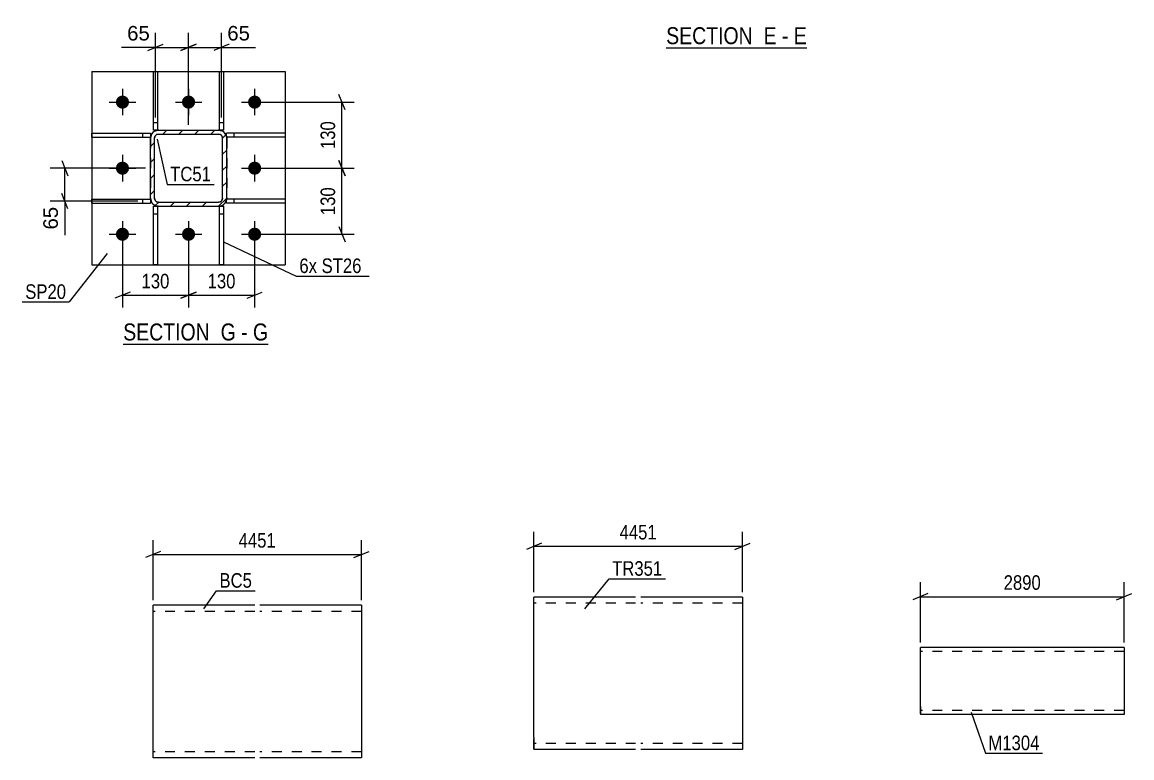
# Model space of a CAD drawing. Header units: millimetres. Extents: x 0 to 841, y 0 to 594.
# Drawn here: x 503.7 to 721.9, y 338.5 to 483.3 of the extents above; entities that cross this region are included whole.
import ezdxf

# ---------------------------------------------------------------- set-up
doc = ezdxf.new("R2010")
doc.units = ezdxf.units.MM
doc.linetypes.add('DXK_LINE_DOT2', pattern=[3.9198, 1.9599, -1.9599])
doc.linetypes.add('DXK_LINE_DOT3', pattern=[5.9187, 2.979, -0.9799, 0.9799, -0.9799])
doc.styles.add('Arial', font='ARIAL.TTF', dxfattribs={"height": 0.2})
doc.styles.add('Arial Narrow', font='ARIALN.TTF', dxfattribs={"height": 0.2})

# ---------------------------------------------------------------- blocks, each defined once
blk = doc.blocks.new('Unknown-318891778-13 - 4163')
at = {"color": 6, "linetype": 'Continuous'}
blk.add_line((630.34, 478.21), (657.98, 478.21), dxfattribs=at)
at = {"color": 0, "linetype": 'Continuous'}
blk.add_wipeout([(648.45, 478.96), (648.45, 482.46), (630.34, 482.46), (630.34, 478.96)], dxfattribs=at)
at = {"color": 7, "linetype": 'Continuous', "style": 'Arial Narrow'}
blk.add_text('SECTION ', height=3.34, dxfattribs=at).set_placement((630.34, 478.96))
at = {"color": 0, "linetype": 'Continuous'}
blk.add_wipeout([(652.05, 478.96), (652.05, 482.46), (649.5, 482.46), (649.5, 478.96)], dxfattribs=at)
at = {"color": 7, "linetype": 'Continuous', "style": 'Arial Narrow'}
blk.add_text('E', height=3.34, dxfattribs=at).set_placement((649.5, 478.96))
at = {"color": 0, "linetype": 'Continuous'}
blk.add_wipeout([(654.38, 478.96), (654.38, 482.46), (653.1, 482.46), (653.1, 478.96)], dxfattribs=at)
at = {"color": 7, "linetype": 'Continuous', "style": 'Arial Narrow'}
blk.add_text('-', height=3.34, dxfattribs=at).set_placement((653.1, 478.96))
at = {"color": 0, "linetype": 'Continuous'}
blk.add_wipeout([(657.98, 478.96), (657.98, 482.46), (655.43, 482.46), (655.43, 478.96)], dxfattribs=at)
at = {"color": 7, "linetype": 'Continuous', "style": 'Arial Narrow'}
blk.add_text('E', height=3.34, dxfattribs=at).set_placement((655.43, 478.96))
blk = doc.blocks.new('Unknown-318891778-60 - 1758')
at = {"color": 6, "linetype": 'Continuous'}
blk.add_line((523.53, 419.91), (552.03, 419.91), dxfattribs=at)
at = {"color": 0, "linetype": 'Continuous'}
blk.add_wipeout([(541.64, 420.66), (541.64, 424.16), (523.53, 424.16), (523.53, 420.66)], dxfattribs=at)
at = {"color": 7, "linetype": 'Continuous', "style": 'Arial Narrow'}
blk.add_text('SECTION ', height=3.34, dxfattribs=at).set_placement((523.53, 420.66))
at = {"color": 0, "linetype": 'Continuous'}
blk.add_wipeout([(545.67, 420.66), (545.67, 424.16), (542.69, 424.16), (542.69, 420.66)], dxfattribs=at)
at = {"color": 7, "linetype": 'Continuous', "style": 'Arial Narrow'}
blk.add_text('G', height=3.34, dxfattribs=at).set_placement((542.69, 420.66))
at = {"color": 0, "linetype": 'Continuous'}
blk.add_wipeout([(548, 420.66), (548, 424.16), (546.72, 424.16), (546.72, 420.66)], dxfattribs=at)
at = {"color": 7, "linetype": 'Continuous', "style": 'Arial Narrow'}
blk.add_text('-', height=3.34, dxfattribs=at).set_placement((546.72, 420.66))
at = {"color": 0, "linetype": 'Continuous'}
blk.add_wipeout([(552.03, 420.66), (552.03, 424.16), (549.05, 424.16), (549.05, 420.66)], dxfattribs=at)
at = {"color": 7, "linetype": 'Continuous', "style": 'Arial Narrow'}
blk.add_text('G', height=3.34, dxfattribs=at).set_placement((549.05, 420.66))
blk = doc.blocks.new('Part-318891778-3491 - 3475')
at = {"color": 2, "linetype": 'Continuous'}
for p, q in [((549.39, 368.55), (529.39, 368.55)), ((529.39, 340.95), (529.39, 368.55)), ((570.39, 368.55), (550.39, 368.55)), ((570.39, 368.55), (570.39, 368.36)), ((570.39, 368.36), (570.39, 338.55)), ((529.39, 338.55), (529.39, 340.95)), ((549.39, 338.55), (529.39, 338.55)), ((570.39, 338.55), (550.39, 338.55))]:
    blk.add_line(p, q, dxfattribs=at)
at = {"color": 7, "linetype": 'DXK_LINE_DOT2'}
for p, q in [((549.39, 367.35), (529.39, 367.35)), ((570.39, 367.35), (550.39, 367.35)), ((529.39, 338.73), (529.39, 340.95)), ((529.39, 339.75), (529.39, 339.84)), ((549.39, 339.75), (529.39, 339.75)), ((570.39, 339.75), (550.39, 339.75)), ((570.39, 339.75), (570.39, 339.84))]:
    blk.add_line(p, q, dxfattribs=at)
blk = doc.blocks.new('Part-318891778-3098 - 3082')
at = {"color": 2, "linetype": 'Continuous'}
for p, q in [((700.33, 360.25), (680.33, 360.25)), ((680.33, 348.65), (680.33, 360.25)), ((720.43, 360.25), (700.43, 360.25)), ((720.43, 360.25), (720.43, 347.05)), ((680.33, 348.65), (680.33, 347.05)), ((700.33, 347.05), (680.33, 347.05)), ((720.43, 347.05), (700.43, 347.05))]:
    blk.add_line(p, q, dxfattribs=at)
at = {"color": 7, "linetype": 'DXK_LINE_DOT2'}
for p, q in [((700.33, 359.45), (680.33, 359.45)), ((720.43, 359.45), (700.43, 359.45)), ((680.33, 347.17), (680.33, 348.65)), ((680.33, 347.85), (680.33, 347.91)), ((700.33, 347.85), (680.33, 347.85)), ((720.43, 347.85), (700.43, 347.85)), ((720.43, 347.85), (720.43, 347.91))]:
    blk.add_line(p, q, dxfattribs=at)
blk = doc.blocks.new('Part-318891778-2282 - 2266')
at = {"color": 2, "linetype": 'Continuous'}
for p, q in [((624.33, 370.16), (604.33, 370.16)), ((604.33, 342.56), (604.33, 370.16)), ((645.33, 370.16), (625.33, 370.16)), ((645.33, 370.16), (645.33, 340.16)), ((604.33, 342.56), (604.33, 340.16)), ((624.33, 340.16), (604.33, 340.16)), ((645.33, 340.16), (625.33, 340.16))]:
    blk.add_line(p, q, dxfattribs=at)
at = {"color": 7, "linetype": 'DXK_LINE_DOT2'}
for p, q in [((624.33, 368.96), (604.33, 368.96)), ((645.33, 368.96), (625.33, 368.96)), ((604.33, 340.34), (604.33, 342.56)), ((604.33, 341.36), (604.33, 341.45)), ((624.33, 341.36), (604.33, 341.36)), ((645.33, 341.36), (625.33, 341.36)), ((645.33, 341.36), (645.33, 341.45))]:
    blk.add_line(p, q, dxfattribs=at)
blk = doc.blocks.new('Bolt-318891778-1762 - 1758')
at = {"linetype": 'Continuous'}
for points in [[(524.68, 467.56, -1), (522.08, 467.56, -1)], [(537.68, 467.56, -1), (535.08, 467.56, -1)], [(550.68, 467.56, -1), (548.08, 467.56, -1)], [(524.68, 454.56, -1), (522.08, 454.56, -1)], [(550.68, 454.56, -1), (548.08, 454.56, -1)], [(524.68, 441.56, -1), (522.08, 441.56, -1)], [(537.68, 441.56, -1), (535.08, 441.56, -1)], [(550.68, 441.56, -1), (548.08, 441.56, -1)]]:
    blk.add_hatch(color=1, dxfattribs=at).paths.add_polyline_path(points)
at = {"color": 1, "linetype": 'Continuous'}
for p, q in [((523.38, 470.16), (523.38, 464.96)), ((536.38, 470.16), (536.38, 464.96)), ((549.38, 470.16), (549.38, 464.96)), ((520.78, 467.56), (525.98, 467.56)), ((533.78, 467.56), (538.98, 467.56)), ((546.78, 467.56), (551.98, 467.56)), ((523.38, 457.16), (523.38, 451.96)), ((549.38, 457.16), (549.38, 451.96)), ((520.78, 454.56), (525.98, 454.56)), ((546.78, 454.56), (551.98, 454.56)), ((523.38, 444.16), (523.38, 438.96)), ((536.38, 444.16), (536.38, 438.96)), ((549.38, 444.16), (549.38, 438.96)), ((520.78, 441.56), (525.98, 441.56)), ((533.78, 441.56), (538.98, 441.56)), ((546.78, 441.56), (551.98, 441.56))]:
    blk.add_line(p, q, dxfattribs=at)
blk = doc.blocks.new('Part-318891778-1784 - 1758')
at = {"color": 2, "linetype": 'Continuous'}
for p, q in [((555.37, 448.46), (543.87, 448.46)), ((543.87, 447.66), (543.87, 448.46)), ((555.37, 447.66), (543.87, 447.66)), ((555.37, 448.46), (555.37, 447.66))]:
    blk.add_line(p, q, dxfattribs=at)
at = {"color": 7, "linetype": 'DXK_LINE_DOT2'}
blk.add_line((545.37, 447.66), (545.37, 448.46), dxfattribs=at)
blk = doc.blocks.new('Part-318891778-1799 - 1758')
at = {"color": 2, "linetype": 'Continuous'}
for p, q in [((529.48, 435.56), (529.48, 447.06)), ((529.48, 447.06), (530.28, 447.06)), ((530.28, 447.06), (530.28, 435.56)), ((530.28, 435.56), (529.48, 435.56))]:
    blk.add_line(p, q, dxfattribs=at)
at = {"color": 7, "linetype": 'DXK_LINE_DOT2'}
blk.add_line((529.48, 445.56), (530.28, 445.56), dxfattribs=at)
blk = doc.blocks.new('Part-318891778-1804 - 1758')
at = {"color": 2, "linetype": 'Continuous'}
for p, q in [((542.47, 435.56), (542.47, 447.06)), ((542.47, 447.06), (543.27, 447.06)), ((543.27, 447.06), (543.27, 435.56)), ((543.27, 435.56), (542.47, 435.56))]:
    blk.add_line(p, q, dxfattribs=at)
at = {"color": 7, "linetype": 'DXK_LINE_DOT2'}
blk.add_line((542.47, 445.56), (543.27, 445.56), dxfattribs=at)
blk = doc.blocks.new('Part-318891778-1779 - 1758')
at = {"color": 2, "linetype": 'Continuous'}
for p, q in [((517.37, 447.66), (517.37, 448.46)), ((517.37, 448.46), (528.87, 448.46)), ((517.37, 447.66), (528.87, 447.66)), ((528.87, 448.46), (528.87, 447.66))]:
    blk.add_line(p, q, dxfattribs=at)
at = {"color": 7, "linetype": 'DXK_LINE_DOT2'}
blk.add_line((527.37, 447.66), (527.37, 448.46), dxfattribs=at)
blk = doc.blocks.new('Part-318891778-1789 - 1758')
at = {"color": 2, "linetype": 'Continuous'}
for p, q in [((529.48, 462.06), (529.48, 473.56)), ((529.48, 473.56), (530.28, 473.56)), ((530.28, 473.56), (530.28, 462.06)), ((530.28, 462.06), (529.48, 462.06))]:
    blk.add_line(p, q, dxfattribs=at)
at = {"color": 7, "linetype": 'DXK_LINE_DOT2'}
blk.add_line((529.48, 463.56), (530.28, 463.56), dxfattribs=at)
blk = doc.blocks.new('Part-318891778-1794 - 1758')
at = {"color": 2, "linetype": 'Continuous'}
for p, q in [((542.47, 462.06), (542.47, 473.56)), ((542.47, 473.56), (543.27, 473.56)), ((543.27, 473.56), (543.27, 462.06)), ((543.27, 462.06), (542.47, 462.06))]:
    blk.add_line(p, q, dxfattribs=at)
at = {"color": 7, "linetype": 'DXK_LINE_DOT2'}
blk.add_line((542.47, 463.56), (543.27, 463.56), dxfattribs=at)
blk = doc.blocks.new('Part-318891778-1805 - 1758')
at = {"color": 2, "linetype": 'Continuous'}
for p, q in [((555.37, 461.46), (543.87, 461.46)), ((543.87, 460.66), (543.87, 461.46)), ((555.37, 460.66), (543.87, 460.66)), ((555.37, 461.46), (555.37, 460.66))]:
    blk.add_line(p, q, dxfattribs=at)
at = {"color": 7, "linetype": 'DXK_LINE_DOT2'}
blk.add_line((545.37, 460.66), (545.37, 461.46), dxfattribs=at)
blk = doc.blocks.new('Part-318891778-1806 - 1758')
at = {"color": 2, "linetype": 'Continuous'}
for p, q in [((517.37, 460.66), (517.37, 461.46)), ((517.37, 461.46), (528.87, 461.46)), ((517.37, 460.66), (528.87, 460.66)), ((528.87, 461.46), (528.87, 460.66))]:
    blk.add_line(p, q, dxfattribs=at)
at = {"color": 7, "linetype": 'DXK_LINE_DOT2'}
blk.add_line((527.37, 460.66), (527.37, 461.46), dxfattribs=at)
blk = doc.blocks.new('Part-318891778-1837 - 1758')
at = {"color": 2, "linetype": 'Continuous'}
for p, q in [((517.38, 473.56), (555.38, 473.56)), ((517.38, 473.56), (517.38, 435.56)), ((555.38, 473.56), (555.38, 435.56)), ((517.38, 435.56), (555.38, 435.56))]:
    blk.add_line(p, q, dxfattribs=at)
blk = doc.blocks.new('Part-318891778-1866 - 1758')
at = {"linetype": 'Continuous'}
h = blk.add_hatch(dxfattribs=at)
h.set_pattern_fill('', scale=0.7, style=0, pattern_type=0)
h.set_pattern_definition([(45, (542.2751, 447.061), (-1.57154, 1.57154), [])])
h.paths.add_polyline_path([(530.48, 447.06), (542.28, 447.06), (542.89, 447.18), (543.41, 447.53), (543.75, 448.05), (543.88, 448.66), (543.88, 460.46), (543.75, 461.07), (543.41, 461.59), (542.89, 461.94), (542.28, 462.06), (530.48, 462.06), (529.86, 461.94), (529.34, 461.59), (529, 461.07), (528.88, 460.46), (528.88, 448.66), (529, 448.05), (529.34, 447.53), (529.86, 447.18)])
h.paths.add_polyline_path([(529.74, 448.35), (529.68, 448.66), (529.68, 460.46), (529.74, 460.77), (529.91, 461.03), (530.17, 461.2), (530.48, 461.26), (542.28, 461.26), (542.58, 461.2), (542.84, 461.03), (543.01, 460.77), (543.08, 460.46), (543.08, 448.66), (543.01, 448.35), (542.84, 448.1), (542.58, 447.92), (542.28, 447.86), (530.48, 447.86), (530.17, 447.92), (529.91, 448.1)])
at = {"color": 7, "linetype": 'DXK_LINE_DOT2'}
for p, q in [((528.88, 460.46), (529, 461.07)), ((529.74, 460.77), (529.68, 460.46)), ((529.86, 461.94), (530.48, 462.06)), ((530.48, 461.26), (530.17, 461.2)), ((530.48, 462.06), (542.28, 462.06)), ((530.48, 461.26), (542.28, 461.26)), ((542.28, 462.06), (542.89, 461.94)), ((542.58, 461.2), (542.28, 461.26)), ((543.08, 460.46), (543.01, 460.77)), ((543.75, 461.07), (543.88, 460.46)), ((528.88, 460.46), (528.88, 448.66)), ((529.68, 448.66), (529.68, 460.46)), ((543.08, 448.66), (543.08, 460.46)), ((543.88, 460.46), (543.88, 448.66)), ((529, 448.05), (528.88, 448.66)), ((529.68, 448.66), (529.74, 448.35)), ((530.17, 447.92), (530.48, 447.86)), ((530.48, 447.86), (542.28, 447.86)), ((542.28, 447.86), (542.58, 447.92)), ((543.01, 448.35), (543.08, 448.66)), ((543.88, 448.66), (543.75, 448.05)), ((530.48, 447.06), (529.86, 447.18)), ((530.48, 447.06), (542.28, 447.06)), ((542.89, 447.18), (542.28, 447.06))]:
    blk.add_line(p, q, dxfattribs=at)
at = {"color": 2, "linetype": 'Continuous'}
for p, q in [((529, 461.07), (528.88, 460.46)), ((529.68, 460.46), (529.74, 460.77)), ((530.48, 462.06), (529.86, 461.94)), ((530.17, 461.2), (530.48, 461.26)), ((530.48, 462.06), (530.48, 462.06)), ((530.48, 462.06), (542.28, 462.06)), ((530.48, 461.26), (530.48, 461.26)), ((530.48, 461.26), (542.28, 461.26)), ((542.28, 462.06), (542.28, 462.06)), ((542.89, 461.94), (542.28, 462.06)), ((542.28, 461.26), (542.28, 461.26)), ((542.28, 461.26), (542.58, 461.2)), ((543.01, 460.77), (543.08, 460.46)), ((543.88, 460.46), (543.75, 461.07)), ((528.88, 460.46), (528.88, 460.46)), ((528.88, 448.66), (528.88, 460.46)), ((529.68, 460.46), (529.68, 460.46)), ((529.68, 448.66), (529.68, 460.46)), ((543.08, 460.46), (543.08, 460.46)), ((543.08, 448.66), (543.08, 460.46)), ((543.88, 460.46), (543.88, 460.46)), ((543.88, 448.66), (543.88, 460.46)), ((528.88, 448.66), (528.88, 448.66)), ((528.88, 448.66), (529, 448.05)), ((529.68, 448.66), (529.68, 448.66)), ((529.74, 448.35), (529.68, 448.66)), ((530.48, 447.86), (530.17, 447.92)), ((530.48, 447.86), (530.48, 447.86)), ((530.48, 447.86), (542.28, 447.86)), ((542.58, 447.92), (542.28, 447.86)), ((542.28, 447.86), (542.28, 447.86)), ((543.08, 448.66), (543.01, 448.35)), ((543.08, 448.66), (543.08, 448.66)), ((543.75, 448.05), (543.88, 448.66)), ((543.88, 448.66), (543.88, 448.66)), ((529.86, 447.18), (530.48, 447.06)), ((530.48, 447.06), (530.48, 447.06)), ((530.48, 447.06), (542.28, 447.06)), ((542.28, 447.06), (542.89, 447.18)), ((542.28, 447.06), (542.28, 447.06))]:
    blk.add_line(p, q, dxfattribs=at)
at = {"color": 7, "linetype": 'DXK_LINE_DOT3'}
blk.add_line((536.38, 454.56), (536.38, 454.56), dxfattribs=at)
at = {"color": 7, "linetype": 'DXK_LINE_DOT2'}
for centre, radius, start, end in [((530.48, 460.46), 1.6, 112.5, 157.5), ((530.48, 460.46), 0.8, 112.5, 157.5), ((542.28, 460.46), 0.8, 22.5, 67.5), ((542.28, 460.46), 1.6, 22.5, 67.5), ((530.48, 448.66), 1.6, 202.5, 247.5), ((530.48, 448.66), 0.8, 202.5, 247.5), ((542.28, 448.66), 0.8, 292.5, 337.5), ((542.28, 448.66), 1.6, 292.5, 337.5)]:
    blk.add_arc(centre, radius, start, end, dxfattribs=at)
at = {"color": 2, "linetype": 'Continuous'}
for centre, radius, start, end in [((530.48, 460.46), 1.6, 112.5, 157.5), ((530.48, 460.46), 0.8, 112.5, 157.5), ((542.28, 460.46), 0.8, 22.5, 67.5), ((542.28, 460.46), 1.6, 22.5, 67.5), ((530.48, 448.66), 1.6, 202.5, 247.5), ((530.48, 448.66), 0.8, 202.5, 247.5), ((542.28, 448.66), 0.8, 292.5, 337.5), ((542.28, 448.66), 1.6, 292.5, 337.5)]:
    blk.add_arc(centre, radius, start, end, dxfattribs=at)
blk = doc.blocks.new('StraightDimension-318891778-3495 - 3475')
at = {"color": 7, "linetype": 'Continuous'}
for p, q in [((529.39, 369.55), (529.39, 381.4)), ((570.39, 369.55), (570.39, 381.4)), ((530.89, 379.15), (527.89, 377.95)), ((529.39, 378.55), (570.39, 378.55)), ((568.89, 377.95), (571.89, 379.15))]:
    blk.add_line(p, q, dxfattribs=at)
at = {"color": 0}
blk.add_wipeout([(554.15, 379.3), (554.15, 383.5), (545.63, 383.5), (545.63, 379.3)], dxfattribs=at)
at = {"color": 3, "style": 'Arial Narrow'}
blk.add_text('4451', height=2.863, dxfattribs=at).set_placement((546.23, 379.9))
blk = doc.blocks.new('StraightDimension-318891778-3101 - 3082')
at = {"color": 7, "linetype": 'Continuous'}
for p, q in [((680.33, 361.25), (680.33, 373.1)), ((720.43, 361.25), (720.43, 373.1)), ((681.83, 370.85), (678.83, 369.65)), ((680.33, 370.25), (720.43, 370.25)), ((718.93, 369.65), (721.93, 370.85))]:
    blk.add_line(p, q, dxfattribs=at)
at = {"color": 0}
blk.add_wipeout([(704.63, 371), (704.63, 375.2), (696.12, 375.2), (696.12, 371)], dxfattribs=at)
at = {"color": 3, "style": 'Arial Narrow'}
blk.add_text('2890', height=2.863, dxfattribs=at).set_placement((696.72, 371.6))
blk = doc.blocks.new('StraightDimension-318891778-2286 - 2266')
at = {"color": 7, "linetype": 'Continuous'}
for p, q in [((604.33, 371.16), (604.33, 383.01)), ((645.33, 371.16), (645.33, 383.01)), ((605.83, 380.76), (602.83, 379.56)), ((604.33, 380.16), (645.33, 380.16)), ((643.83, 379.56), (646.83, 380.76))]:
    blk.add_line(p, q, dxfattribs=at)
at = {"color": 0}
blk.add_wipeout([(629.08, 380.91), (629.08, 385.11), (620.57, 385.11), (620.57, 380.91)], dxfattribs=at)
at = {"color": 3, "style": 'Arial Narrow'}
blk.add_text('4451', height=2.863, dxfattribs=at).set_placement((621.17, 381.51))
blk = doc.blocks.new('StraightDimension-318891778-6296 - 1758')
at = {"color": 7, "linetype": 'Continuous'}
for p, q in [((523.38, 440.56), (523.38, 427.16)), ((536.38, 440.56), (536.38, 427.16)), ((524.88, 430.16), (521.88, 428.96)), ((534.88, 428.96), (537.88, 430.16)), ((523.38, 429.56), (536.38, 429.56))]:
    blk.add_line(p, q, dxfattribs=at)
at = {"color": 0}
blk.add_wipeout([(533.22, 430.31), (533.22, 434.51), (526.53, 434.51), (526.53, 430.31)], dxfattribs=at)
at = {"color": 3, "style": 'Arial Narrow'}
blk.add_text('130', height=2.863, dxfattribs=at).set_placement((527.13, 430.91))
blk = doc.blocks.new('StraightDimension-318891778-6300 - 1758')
at = {"color": 7, "linetype": 'Continuous'}
for p, q in [((550.38, 454.56), (568.96, 454.56)), ((567.16, 453.06), (565.96, 456.06)), ((566.56, 441.56), (566.56, 454.56)), ((550.38, 441.56), (568.96, 441.56)), ((565.96, 443.06), (567.16, 440.06))]:
    blk.add_line(p, q, dxfattribs=at)
at = {"color": 0}
blk.add_wipeout([(565.81, 451.4), (561.61, 451.4), (561.61, 444.72), (565.81, 444.72)], dxfattribs=at)
at = {"color": 3, "style": 'Arial Narrow'}
blk.add_text('130', height=2.863, rotation=90.0002, dxfattribs=at).set_placement((565.21, 445.32))
blk = doc.blocks.new('StraightDimension-318891778-6302 - 1758')
at = {"color": 7, "linetype": 'Continuous'}
for p, q in [((550.38, 467.56), (568.96, 467.56)), ((567.16, 466.06), (565.96, 469.06)), ((566.56, 454.56), (566.56, 467.56)), ((550.38, 454.56), (568.96, 454.56)), ((565.96, 456.06), (567.16, 453.06))]:
    blk.add_line(p, q, dxfattribs=at)
at = {"color": 0}
blk.add_wipeout([(565.81, 464.4), (561.61, 464.4), (561.61, 457.72), (565.81, 457.72)], dxfattribs=at)
at = {"color": 3, "style": 'Arial Narrow'}
blk.add_text('130', height=2.863, rotation=90.0002, dxfattribs=at).set_placement((565.21, 458.32))
blk = doc.blocks.new('StraightDimension-318891778-1873 - 1758')
at = {"color": 7, "linetype": 'Continuous'}
for p, q in [((527.88, 454.56), (509.17, 454.56)), ((511.42, 456.06), (512.62, 453.06)), ((512.02, 448.06), (512.02, 454.56)), ((526.37, 448.06), (509.17, 448.06)), ((512.62, 446.56), (511.42, 449.56))]:
    blk.add_line(p, q, dxfattribs=at)
at = {"color": 0}
blk.add_wipeout([(511.27, 447.54), (507.07, 447.54), (507.07, 441.89), (511.27, 441.89)], dxfattribs=at)
at = {"color": 7, "linetype": 'Continuous'}
blk.add_line((512.02, 448.06), (512.02, 441.36), dxfattribs=at)
blk.add_line((512.02, 448.06), (512.02, 441.36), dxfattribs=at)
at = {"color": 3, "style": 'Arial'}
blk.add_text('65', height=2.865, rotation=90.0002, dxfattribs=at).set_placement((510.67, 442.49))
blk = doc.blocks.new('StraightDimension-318891778-1883 - 1758')
at = {"color": 7, "linetype": 'Continuous'}
for p, q in [((536.38, 463.06), (536.38, 481.18)), ((542.87, 464.56), (542.87, 481.18)), ((534.88, 477.73), (537.88, 478.93)), ((536.38, 478.33), (542.87, 478.33)), ((544.37, 478.93), (541.37, 477.73))]:
    blk.add_line(p, q, dxfattribs=at)
at = {"color": 0}
blk.add_wipeout([(549.05, 479.08), (549.05, 483.28), (543.4, 483.28), (543.4, 479.08)], dxfattribs=at)
at = {"color": 7, "linetype": 'Continuous'}
blk.add_line((542.87, 478.33), (549.57, 478.33), dxfattribs=at)
blk.add_line((542.87, 478.33), (549.57, 478.33), dxfattribs=at)
at = {"color": 3, "style": 'Arial'}
blk.add_text('65', height=2.865, dxfattribs=at).set_placement((544, 479.68))
blk = doc.blocks.new('StraightDimension-318891778-1888 - 1758')
at = {"color": 7, "linetype": 'Continuous'}
for p, q in [((529.88, 464.56), (529.88, 481.18)), ((536.38, 463.06), (536.38, 481.18)), ((528.38, 477.73), (531.38, 478.93)), ((529.88, 478.33), (536.38, 478.33)), ((537.88, 478.93), (534.88, 477.73))]:
    blk.add_line(p, q, dxfattribs=at)
at = {"color": 0}
blk.add_wipeout([(529.35, 479.08), (529.35, 483.28), (523.7, 483.28), (523.7, 479.08)], dxfattribs=at)
at = {"color": 7, "linetype": 'Continuous'}
blk.add_line((529.88, 478.33), (523.18, 478.33), dxfattribs=at)
blk.add_line((529.88, 478.33), (523.18, 478.33), dxfattribs=at)
at = {"color": 3, "style": 'Arial'}
blk.add_text('65', height=2.865, dxfattribs=at).set_placement((524.3, 479.68))
blk = doc.blocks.new('StraightDimension-318891778-6298 - 1758')
at = {"color": 7, "linetype": 'Continuous'}
for p, q in [((536.38, 440.56), (536.38, 427.16)), ((549.38, 440.56), (549.38, 427.16)), ((537.88, 430.16), (534.88, 428.96)), ((547.88, 428.96), (550.88, 430.16)), ((536.38, 429.56), (549.38, 429.56))]:
    blk.add_line(p, q, dxfattribs=at)
at = {"color": 0}
blk.add_wipeout([(546.22, 430.31), (546.22, 434.51), (539.53, 434.51), (539.53, 430.31)], dxfattribs=at)
at = {"color": 3, "style": 'Arial Narrow'}
blk.add_text('130', height=2.863, dxfattribs=at).set_placement((540.13, 430.91))
blk = doc.blocks.new('Mark-318891778-3487 - 3475')
at = {"color": 0}
blk.add_wipeout([(548.86, 372.02), (548.86, 375.02), (542.46, 375.02), (542.46, 372.02)], dxfattribs=at)
blk.add_wipeout([(548.86, 372.02), (548.86, 375.02), (542.46, 375.02), (542.46, 372.02)], dxfattribs=at)
at = {"color": 30, "linetype": 'Continuous'}
for p, q in [((539.39, 367.83), (541.86, 371.42)), ((541.86, 371.42), (549.46, 371.42))]:
    blk.add_line(p, q, dxfattribs=at)
at = {"color": 3, "style": 'Arial Narrow'}
blk.add_text('BC5', height=2.863, dxfattribs=at).set_placement((542.46, 372.02))
blk = doc.blocks.new('Mark-318891778-3094 - 3082')
at = {"color": 0}
blk.add_wipeout([(703.77, 340.05), (703.77, 343.05), (693.72, 343.05), (693.72, 340.05)], dxfattribs=at)
blk.add_wipeout([(703.77, 340.05), (703.77, 343.05), (693.72, 343.05), (693.72, 340.05)], dxfattribs=at)
at = {"color": 30, "linetype": 'Continuous'}
for p, q in [((690.35, 347.55), (693.12, 339.45)), ((693.12, 339.45), (704.37, 339.45))]:
    blk.add_line(p, q, dxfattribs=at)
at = {"color": 3, "style": 'Arial Narrow'}
blk.add_text('M1304', height=2.863, dxfattribs=at).set_placement((693.72, 340.05))
blk = doc.blocks.new('Mark-318891778-2278 - 2266')
at = {"color": 0}
blk.add_wipeout([(629.57, 374.37), (629.57, 377.37), (619.7, 377.37), (619.7, 374.37)], dxfattribs=at)
blk.add_wipeout([(629.57, 374.37), (629.57, 377.37), (619.7, 377.37), (619.7, 374.37)], dxfattribs=at)
at = {"color": 30, "linetype": 'Continuous'}
for p, q in [((614.32, 367.83), (619.1, 373.77)), ((619.1, 373.77), (630.17, 373.77))]:
    blk.add_line(p, q, dxfattribs=at)
at = {"color": 3, "style": 'Arial Narrow'}
blk.add_text('TR351', height=2.863, dxfattribs=at).set_placement((619.7, 374.37))
blk = doc.blocks.new('Mark-318891778-1833 - 1758')
at = {"color": 0}
blk.add_wipeout([(512.29, 428.84), (512.29, 431.84), (504.25, 431.84), (504.25, 428.84)], dxfattribs=at)
blk.add_wipeout([(512.29, 428.84), (512.29, 431.84), (504.25, 431.84), (504.25, 428.84)], dxfattribs=at)
at = {"color": 30, "linetype": 'Continuous'}
for p in [(520.36, 437.8), (503.65, 428.24)]:
    blk.add_line(p, (512.89, 428.24), dxfattribs=at)
at = {"color": 3, "style": 'Arial Narrow'}
blk.add_text('SP20', height=2.863, dxfattribs=at).set_placement((504.25, 428.84))
blk = doc.blocks.new('Mark-318891778-1862 - 1758')
at = {"color": 0}
blk.add_wipeout([(540.8, 451.98), (540.8, 454.98), (532.76, 454.98), (532.76, 451.98)], dxfattribs=at)
blk.add_wipeout([(540.8, 451.98), (540.8, 454.98), (532.76, 454.98), (532.76, 451.98)], dxfattribs=at)
at = {"color": 30, "linetype": 'Continuous'}
for p, q in [((530.22, 460.26), (532.16, 451.38)), ((532.16, 451.38), (541.4, 451.38))]:
    blk.add_line(p, q, dxfattribs=at)
at = {"color": 3, "style": 'Arial Narrow'}
blk.add_text('TC51', height=2.863, dxfattribs=at).set_placement((532.76, 451.98))
blk = doc.blocks.new('MarkSet-318891778-1902 - 1758')
at = {"color": 0}
blk.add_wipeout([(561.65, 433.93), (561.65, 436.93), (558.18, 436.93), (558.18, 433.93)], dxfattribs=at)
blk.add_wipeout([(561.65, 433.93), (561.65, 436.93), (558.18, 436.93), (558.18, 433.93)], dxfattribs=at)
at = {"color": 30, "linetype": 'Continuous'}
blk.add_line((543.27, 440.06), (557.58, 433.33), dxfattribs=at)
at = {"color": 0}
blk.add_wipeout([(570.4, 433.93), (570.4, 436.93), (562.55, 436.93), (562.55, 433.93)], dxfattribs=at)
blk.add_wipeout([(570.4, 433.93), (570.4, 436.93), (562.55, 436.93), (562.55, 433.93)], dxfattribs=at)
at = {"color": 30, "linetype": 'Continuous'}
blk.add_line((557.58, 433.33), (571.9, 433.33), dxfattribs=at)
at = {"color": 3, "style": 'Arial Narrow'}
for s, p in [('6x', (558.18, 433.93)), ('ST26', (562.55, 433.93))]:
    blk.add_text(s, height=2.863, dxfattribs=at).set_placement(p)

msp = doc.modelspace()

# ---------------------------------------------------------------- block references
for name in ['Unknown-318891778-13 - 4163', 'Part-318891778-1837 - 1758', 'Part-318891778-1789 - 1758', 'Part-318891778-1794 - 1758', 'Bolt-318891778-1762 - 1758', 'Part-318891778-1806 - 1758', 'Part-318891778-1866 - 1758', 'Part-318891778-1805 - 1758', 'Part-318891778-1779 - 1758', 'Part-318891778-1784 - 1758', 'Part-318891778-1799 - 1758', 'Part-318891778-1804 - 1758', 'Unknown-318891778-60 - 1758', 'Part-318891778-2282 - 2266', 'Part-318891778-3491 - 3475', 'Part-318891778-3098 - 3082']:
    msp.add_blockref(name, (0, 0))

# ---------------------------------------------------------------- next in the draw order: block references
for name in ['Mark-318891778-1862 - 1758', 'StraightDimension-318891778-6300 - 1758', 'StraightDimension-318891778-6296 - 1758', 'Mark-318891778-1833 - 1758', 'StraightDimension-318891778-2286 - 2266', 'StraightDimension-318891778-3495 - 3475', 'StraightDimension-318891778-3101 - 3082', 'Mark-318891778-3094 - 3082']:
    msp.add_blockref(name, (0, 0))

# ---------------------------------------------------------------- next in the draw order: block references
for name in ['StraightDimension-318891778-6302 - 1758', 'StraightDimension-318891778-1873 - 1758', 'StraightDimension-318891778-6298 - 1758', 'Mark-318891778-2278 - 2266', 'Mark-318891778-3487 - 3475']:
    msp.add_blockref(name, (0, 0))

# ---------------------------------------------------------------- next in the draw order: block references
for name in ['StraightDimension-318891778-1883 - 1758', 'MarkSet-318891778-1902 - 1758']:
    msp.add_blockref(name, (0, 0))

# ---------------------------------------------------------------- next in the draw order: block references
msp.add_blockref('StraightDimension-318891778-1888 - 1758', (0, 0))

doc.saveas('drawing.dxf')
